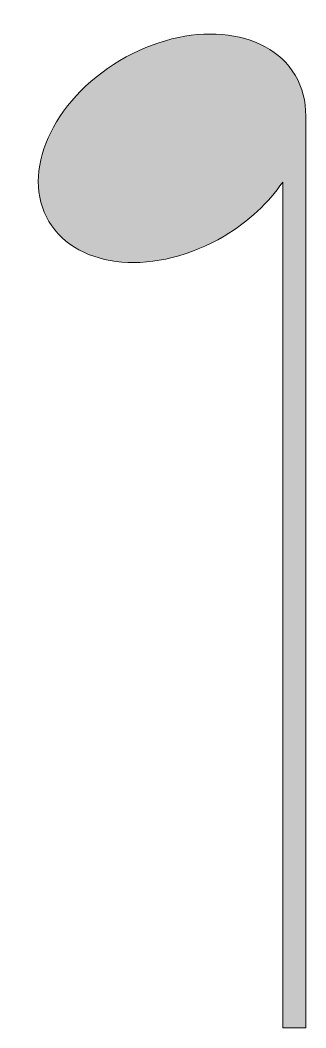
# Model space of a CAD drawing. Header units: inches. Extents: x 45.2 to 55, y -67.2 to -32.8.
import ezdxf

# ---------------------------------------------------------------- set-up
doc = ezdxf.new("R2010")
doc.units = ezdxf.units.IN
doc.header["$MEASUREMENT"] = 0
doc.layers.add('Layer 1', color=7, linetype='Continuous')

msp = doc.modelspace()

# ---------------------------------------------------------------- hatches: boundary and pattern name
at = {"layer": 'Layer 1', "true_color": 0x231f20}
h = msp.add_hatch(color=250, dxfattribs=at)
h.dxf.hatch_style = 2
edge = h.paths.add_edge_path()
edge.add_spline(control_points=[(54.958, -36.051), (54.962, -35.555), (54.848, -35.081), (54.597, -34.659), (53.614, -33.004), (50.935, -32.78), (48.615, -34.159), (46.295, -35.537), (45.211, -37.996), (46.193, -39.651), (47.176, -41.307), (49.855, -41.531), (52.175, -40.152), (53.018, -39.651), (53.695, -39.007), (54.172, -38.312), (54.172, -38.312), (54.172, -67.191), (54.172, -67.191), (54.172, -67.191), (54.959, -67.191), (54.959, -67.191), (54.959, -67.191), (54.959, -36.051), (54.959, -36.051), (54.959, -36.051), (54.958, -36.051), (54.958, -36.051)], knot_values=[0, 0, 0, 0, 1, 1, 1, 2, 2, 2, 3, 3, 3, 4, 4, 4, 5, 5, 5, 6, 6, 6, 7, 7, 7, 8, 8, 8, 9, 9, 9, 9], degree=3, periodic=1)

# ---------------------------------------------------------------- linework, layer by layer
at = {"layer": 'Layer 1', "lineweight": 0}
msp.add_open_spline([(54.958, -36.051), (54.962, -35.555), (54.848, -35.081), (54.597, -34.659), (53.614, -33.004), (50.935, -32.78), (48.615, -34.159), (46.295, -35.537), (45.211, -37.996), (46.193, -39.651), (47.176, -41.307), (49.855, -41.531), (52.175, -40.152), (53.018, -39.651), (53.695, -39.007), (54.172, -38.312), (54.172, -38.312), (54.172, -67.191), (54.172, -67.191), (54.172, -67.191), (54.959, -67.191), (54.959, -67.191), (54.959, -67.191), (54.959, -36.051), (54.959, -36.051), (54.959, -36.051), (54.958, -36.051), (54.958, -36.051)], degree=3, knots=[0, 0, 0, 0, 1, 1, 1, 2, 2, 2, 3, 3, 3, 4, 4, 4, 5, 5, 5, 6, 6, 6, 7, 7, 7, 8, 8, 8, 9, 9, 9, 9], dxfattribs=at)

doc.saveas('drawing.dxf')
